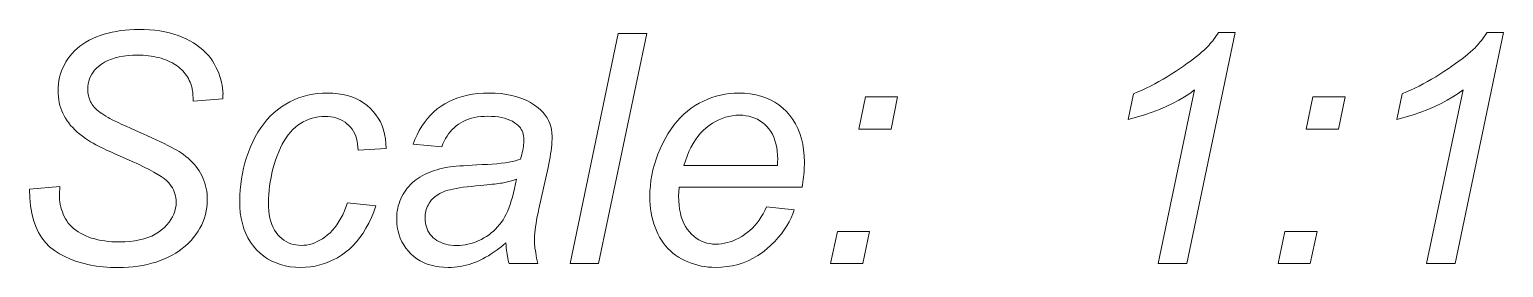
# Model space of a CAD drawing. Extents: x 0 to 420, y 0 to 594.
# Drawn here: x 268.21 to 293.79, y 251.61 to 255.75 of the extents above; entities that cross this region are included whole.
import ezdxf

# ---------------------------------------------------------------- set-up
doc = ezdxf.new("R2010")
doc.units = 0

msp = doc.modelspace()

# ---------------------------------------------------------------- linework, layer by layer
at = {"lineweight": 13}
for points in [[(268.21, 252.972), (268.734, 253.021), (268.728, 252.882), (268.729, 252.836), (268.732, 252.791), (268.738, 252.746), (268.745, 252.703), (268.755, 252.66), (268.766, 252.618), (268.78, 252.577), (268.796, 252.536), (268.814, 252.496), (268.835, 252.458), (268.857, 252.42), (268.883, 252.384), (268.911, 252.35), (268.942, 252.318), (268.976, 252.287), (269.012, 252.258), (269.052, 252.231), (269.094, 252.206), (269.139, 252.182), (269.187, 252.16), (269.237, 252.14), (269.288, 252.122), (269.342, 252.107), (269.398, 252.093), (269.455, 252.081), (269.515, 252.072), (269.576, 252.065), (269.639, 252.059), (269.704, 252.056), (269.77, 252.055), (269.864, 252.057), (269.953, 252.064), (270.038, 252.074), (270.118, 252.089), (270.194, 252.108), (270.265, 252.131), (270.331, 252.158), (270.393, 252.19), (270.45, 252.225), (270.503, 252.265), (270.551, 252.308), (270.594, 252.352), (270.632, 252.397), (270.665, 252.443), (270.692, 252.49), (270.715, 252.539), (270.733, 252.589), (270.745, 252.64), (270.753, 252.692), (270.755, 252.745), (270.754, 252.783), (270.75, 252.819), (270.743, 252.855), (270.734, 252.891), (270.722, 252.926), (270.707, 252.96), (270.69, 252.993), (270.67, 253.026), (270.647, 253.058), (270.622, 253.089), (270.59, 253.121), (270.548, 253.155), (270.497, 253.191), (270.437, 253.229), (270.367, 253.269), (270.288, 253.312), (270.199, 253.357), (270.101, 253.404), (269.994, 253.453), (269.877, 253.504), (269.785, 253.544), (269.7, 253.582), (269.621, 253.618), (269.547, 253.652), (269.48, 253.685), (269.418, 253.715), (269.363, 253.744), (269.314, 253.77), (269.27, 253.795), (269.233, 253.818), (269.18, 253.854), (269.131, 253.89), (269.084, 253.927), (269.039, 253.965), (268.998, 254.003), (268.96, 254.042), (268.924, 254.081), (268.892, 254.122), (268.862, 254.162), (268.835, 254.204), (268.81, 254.246), (268.788, 254.29), (268.769, 254.334), (268.752, 254.38), (268.738, 254.427), (268.727, 254.475), (268.718, 254.525), (268.711, 254.575), (268.708, 254.627), (268.706, 254.68), (268.708, 254.741), (268.713, 254.801), (268.722, 254.86), (268.733, 254.917), (268.749, 254.973), (268.767, 255.028), (268.789, 255.082), (268.815, 255.135), (268.843, 255.186), (268.875, 255.237), (268.911, 255.285), (268.949, 255.331), (268.991, 255.375), (269.036, 255.416), (269.084, 255.456), (269.135, 255.492), (269.189, 255.527), (269.247, 255.559), (269.307, 255.588), (269.371, 255.616), (269.437, 255.641), (269.504, 255.663), (269.574, 255.683), (269.645, 255.7), (269.718, 255.714), (269.792, 255.726), (269.868, 255.735), (269.946, 255.742), (270.025, 255.746), (270.106, 255.747), (270.202, 255.745), (270.295, 255.74), (270.385, 255.732), (270.472, 255.721), (270.556, 255.706), (270.637, 255.688), (270.715, 255.667), (270.79, 255.642), (270.861, 255.614), (270.93, 255.583), (270.995, 255.549), (271.057, 255.513), (271.115, 255.475), (271.169, 255.435), (271.22, 255.392), (271.266, 255.347), (271.31, 255.3), (271.349, 255.251), (271.385, 255.2), (271.417, 255.147), (271.446, 255.092), (271.472, 255.038), (271.494, 254.985), (271.514, 254.932), (271.531, 254.88), (271.544, 254.828), (271.555, 254.777), (271.562, 254.726), (271.567, 254.675), (271.569, 254.625), (271.568, 254.62), (271.568, 254.614), (271.568, 254.608), (271.568, 254.601), (271.568, 254.593), (271.568, 254.584), (271.567, 254.575), (271.567, 254.565), (271.566, 254.555), (271.566, 254.544), (271.05, 254.503), (271.05, 254.536), (271.049, 254.567), (271.047, 254.597), (271.045, 254.626), (271.043, 254.653), (271.039, 254.679), (271.035, 254.703), (271.031, 254.726), (271.026, 254.747), (271.02, 254.767), (271.009, 254.8), (270.996, 254.832), (270.982, 254.862), (270.967, 254.892), (270.951, 254.921), (270.933, 254.948), (270.914, 254.975), (270.894, 255), (270.873, 255.025), (270.851, 255.048), (270.827, 255.071), (270.802, 255.092), (270.774, 255.113), (270.745, 255.133), (270.715, 255.152), (270.682, 255.17), (270.648, 255.187), (270.613, 255.203), (270.575, 255.218), (270.536, 255.232), (270.495, 255.246), (270.454, 255.258), (270.411, 255.268), (270.368, 255.277), (270.323, 255.285), (270.278, 255.291), (270.232, 255.296), (270.184, 255.299), (270.136, 255.301), (270.087, 255.302), (270.002, 255.3), (269.92, 255.294), (269.842, 255.284), (269.769, 255.271), (269.699, 255.253), (269.633, 255.231), (269.571, 255.206), (269.512, 255.176), (269.458, 255.143), (269.408, 255.106), (269.372, 255.075), (269.341, 255.042), (269.313, 255.007), (269.289, 254.97), (269.268, 254.931), (269.252, 254.89), (269.239, 254.847), (269.229, 254.803), (269.224, 254.756), (269.222, 254.707), (269.223, 254.678), (269.225, 254.65), (269.229, 254.622), (269.234, 254.594), (269.241, 254.568), (269.249, 254.542), (269.259, 254.516), (269.271, 254.492), (269.284, 254.467), (269.298, 254.444), (269.315, 254.421), (269.334, 254.398), (269.355, 254.375), (269.379, 254.352), (269.405, 254.329), (269.434, 254.306), (269.466, 254.284), (269.499, 254.261), (269.535, 254.239), (269.574, 254.216), (269.606, 254.199), (269.646, 254.178), (269.694, 254.155), (269.75, 254.128), (269.813, 254.098), (269.885, 254.065), (269.964, 254.029), (270.051, 253.99), (270.145, 253.948), (270.248, 253.902), (270.331, 253.865), (270.41, 253.829), (270.483, 253.795), (270.55, 253.763), (270.612, 253.732), (270.669, 253.703), (270.72, 253.675), (270.767, 253.649), (270.807, 253.625), (270.843, 253.602), (270.885, 253.573), (270.926, 253.542), (270.965, 253.51), (271.001, 253.477), (271.036, 253.442), (271.068, 253.407), (271.099, 253.37), (271.127, 253.332), (271.154, 253.292), (271.178, 253.252), (271.201, 253.21), (271.221, 253.167), (271.238, 253.123), (271.253, 253.078), (271.266, 253.032), (271.277, 252.984), (271.285, 252.936), (271.291, 252.886), (271.294, 252.835), (271.296, 252.784), (271.294, 252.719), (271.288, 252.656), (271.278, 252.593), (271.264, 252.532), (271.246, 252.472), (271.224, 252.412), (271.199, 252.354), (271.169, 252.296), (271.135, 252.24), (271.098, 252.185), (271.057, 252.131), (271.013, 252.08), (270.966, 252.031), (270.915, 251.985), (270.862, 251.942), (270.806, 251.9), (270.747, 251.862), (270.684, 251.825), (270.619, 251.792), (270.551, 251.76), (270.48, 251.732), (270.407, 251.706), (270.332, 251.684), (270.255, 251.664), (270.176, 251.648), (270.095, 251.634), (270.012, 251.624), (269.927, 251.616), (269.84, 251.612), (269.751, 251.61), (269.618, 251.613), (269.49, 251.622), (269.366, 251.637), (269.248, 251.658), (269.134, 251.684), (269.026, 251.717), (268.922, 251.755), (268.824, 251.8), (268.731, 251.85), (268.642, 251.906), (268.56, 251.97), (268.487, 252.044), (268.423, 252.127), (268.367, 252.219), (268.319, 252.321), (268.28, 252.432), (268.25, 252.553), (268.228, 252.683), (268.215, 252.823)], [(277.593, 251.679), (278.428, 255.679), (278.922, 255.679), (278.087, 251.679)], [(287.798, 251.679), (288.431, 254.699), (288.346, 254.636), (288.254, 254.575), (288.155, 254.517), (288.05, 254.462), (287.938, 254.409), (287.82, 254.359), (287.695, 254.311), (287.563, 254.266), (287.424, 254.223), (287.279, 254.183), (287.372, 254.631), (287.446, 254.661), (287.519, 254.693), (287.592, 254.727), (287.665, 254.763), (287.738, 254.801), (287.811, 254.84), (287.883, 254.881), (287.955, 254.924), (288.027, 254.969), (288.099, 255.016), (288.169, 255.062), (288.236, 255.108), (288.298, 255.153), (288.358, 255.196), (288.413, 255.238), (288.465, 255.279), (288.514, 255.318), (288.559, 255.357), (288.6, 255.394), (288.638, 255.43), (288.66, 255.453), (288.681, 255.476), (288.703, 255.5), (288.724, 255.525), (288.745, 255.551), (288.765, 255.578), (288.786, 255.606), (288.806, 255.635), (288.826, 255.664), (288.845, 255.695), (289.132, 255.695), (288.294, 251.679)], [(292.458, 251.679), (293.091, 254.699), (293.006, 254.636), (292.914, 254.575), (292.815, 254.517), (292.71, 254.462), (292.599, 254.409), (292.48, 254.359), (292.355, 254.311), (292.223, 254.266), (292.085, 254.223), (291.94, 254.183), (292.032, 254.631), (292.106, 254.661), (292.179, 254.693), (292.253, 254.727), (292.326, 254.763), (292.398, 254.801), (292.471, 254.84), (292.543, 254.881), (292.616, 254.924), (292.688, 254.969), (292.759, 255.016), (292.829, 255.062), (292.896, 255.108), (292.959, 255.153), (293.018, 255.196), (293.074, 255.238), (293.126, 255.279), (293.174, 255.318), (293.219, 255.357), (293.261, 255.394), (293.298, 255.43), (293.32, 255.453), (293.342, 255.476), (293.363, 255.5), (293.384, 255.525), (293.405, 255.551), (293.425, 255.578), (293.446, 255.606), (293.466, 255.635), (293.486, 255.664), (293.506, 255.695), (293.792, 255.695), (292.955, 251.679)], [(273.729, 252.735), (274.223, 252.683), (274.185, 252.577), (274.143, 252.477), (274.098, 252.382), (274.05, 252.293), (273.999, 252.21), (273.944, 252.132), (273.887, 252.06), (273.826, 251.993), (273.762, 251.932), (273.695, 251.876), (273.626, 251.826), (273.555, 251.782), (273.481, 251.742), (273.406, 251.708), (273.329, 251.679), (273.251, 251.655), (273.17, 251.637), (273.087, 251.624), (273.003, 251.616), (272.916, 251.613), (272.824, 251.616), (272.735, 251.625), (272.649, 251.641), (272.567, 251.662), (272.489, 251.69), (272.414, 251.723), (272.343, 251.763), (272.276, 251.809), (272.211, 251.861), (272.151, 251.919), (272.095, 251.982), (272.045, 252.051), (272.001, 252.124), (271.963, 252.202), (271.931, 252.285), (271.905, 252.373), (271.884, 252.466), (271.869, 252.563), (271.861, 252.665), (271.858, 252.773), (271.86, 252.868), (271.865, 252.962), (271.875, 253.056), (271.888, 253.15), (271.905, 253.243), (271.926, 253.337), (271.95, 253.429), (271.978, 253.522), (272.01, 253.614), (272.046, 253.706), (272.085, 253.795), (272.128, 253.88), (272.174, 253.961), (272.223, 254.037), (272.275, 254.109), (272.33, 254.177), (272.389, 254.24), (272.451, 254.299), (272.516, 254.353), (272.585, 254.403), (272.656, 254.448), (272.729, 254.489), (272.804, 254.525), (272.881, 254.556), (272.96, 254.582), (273.041, 254.604), (273.125, 254.62), (273.21, 254.632), (273.297, 254.639), (273.386, 254.642), (273.477, 254.639), (273.565, 254.631), (273.648, 254.618), (273.728, 254.6), (273.804, 254.576), (273.876, 254.547), (273.944, 254.513), (274.008, 254.473), (274.069, 254.428), (274.125, 254.378), (274.177, 254.324), (274.223, 254.266), (274.264, 254.205), (274.3, 254.141), (274.33, 254.073), (274.354, 254.001), (274.373, 253.926), (274.387, 253.848), (274.395, 253.766), (274.398, 253.681), (273.912, 253.649), (273.91, 253.702), (273.905, 253.754), (273.897, 253.803), (273.885, 253.85), (273.871, 253.894), (273.854, 253.936), (273.833, 253.976), (273.809, 254.013), (273.783, 254.047), (273.753, 254.08), (273.72, 254.109), (273.686, 254.136), (273.65, 254.159), (273.611, 254.179), (273.571, 254.196), (273.529, 254.21), (273.484, 254.221), (273.438, 254.229), (273.39, 254.234), (273.339, 254.235), (273.281, 254.233), (273.224, 254.228), (273.168, 254.218), (273.114, 254.205), (273.062, 254.188), (273.011, 254.167), (272.962, 254.143), (272.914, 254.115), (272.868, 254.083), (272.824, 254.047), (272.781, 254.007), (272.74, 253.964), (272.701, 253.916), (272.664, 253.865), (272.629, 253.81), (272.596, 253.751), (272.564, 253.688), (272.535, 253.621), (272.507, 253.55), (272.481, 253.475), (272.458, 253.399), (272.436, 253.323), (272.418, 253.248), (272.402, 253.173), (272.388, 253.099), (272.377, 253.026), (272.368, 252.953), (272.362, 252.88), (272.358, 252.809), (272.357, 252.737), (272.359, 252.665), (272.364, 252.596), (272.372, 252.531), (272.383, 252.47), (272.398, 252.413), (272.416, 252.359), (272.437, 252.309), (272.462, 252.262), (272.49, 252.22), (272.521, 252.181), (272.554, 252.145), (272.589, 252.114), (272.626, 252.086), (272.664, 252.062), (272.704, 252.042), (272.745, 252.025), (272.787, 252.012), (272.832, 252.003), (272.877, 251.997), (272.925, 251.995), (272.972, 251.997), (273.02, 252.002), (273.067, 252.012), (273.113, 252.024), (273.16, 252.041), (273.205, 252.061), (273.251, 252.085), (273.296, 252.112), (273.34, 252.143), (273.384, 252.178), (273.427, 252.216), (273.468, 252.259), (273.508, 252.305), (273.545, 252.355), (273.58, 252.408), (273.614, 252.466), (273.646, 252.527), (273.676, 252.593), (273.703, 252.662)], [(276.477, 252.039), (276.426, 251.996), (276.375, 251.955), (276.325, 251.917), (276.275, 251.881), (276.225, 251.847), (276.176, 251.816), (276.127, 251.788), (276.079, 251.761), (276.031, 251.737), (275.983, 251.715), (275.935, 251.696), (275.887, 251.679), (275.838, 251.663), (275.788, 251.65), (275.738, 251.639), (275.687, 251.629), (275.635, 251.622), (275.582, 251.617), (275.529, 251.614), (275.476, 251.613), (275.397, 251.615), (275.322, 251.623), (275.249, 251.634), (275.18, 251.651), (275.114, 251.672), (275.05, 251.698), (274.99, 251.729), (274.934, 251.764), (274.88, 251.804), (274.829, 251.849), (274.782, 251.898), (274.741, 251.949), (274.704, 252.003), (274.672, 252.059), (274.645, 252.118), (274.623, 252.18), (274.606, 252.244), (274.593, 252.311), (274.586, 252.381), (274.584, 252.454), (274.585, 252.502), (274.588, 252.548), (274.593, 252.594), (274.601, 252.639), (274.611, 252.682), (274.623, 252.725), (274.638, 252.766), (274.654, 252.806), (274.673, 252.845), (274.694, 252.883), (274.717, 252.92), (274.741, 252.955), (274.767, 252.989), (274.794, 253.021), (274.823, 253.052), (274.853, 253.081), (274.884, 253.109), (274.917, 253.135), (274.952, 253.16), (274.987, 253.183), (275.025, 253.205), (275.064, 253.226), (275.104, 253.246), (275.147, 253.264), (275.191, 253.281), (275.236, 253.296), (275.283, 253.31), (275.332, 253.324), (275.383, 253.335), (275.435, 253.346), (275.471, 253.352), (275.513, 253.358), (275.562, 253.364), (275.616, 253.37), (275.676, 253.375), (275.742, 253.38), (275.814, 253.385), (275.892, 253.389), (275.976, 253.394), (276.066, 253.398), (276.157, 253.402), (276.242, 253.408), (276.322, 253.414), (276.397, 253.422), (276.466, 253.432), (276.53, 253.442), (276.589, 253.454), (276.642, 253.467), (276.691, 253.481), (276.734, 253.496), (276.744, 253.535), (276.754, 253.574), (276.763, 253.611), (276.77, 253.646), (276.777, 253.681), (276.782, 253.714), (276.786, 253.745), (276.789, 253.775), (276.79, 253.804), (276.791, 253.831), (276.79, 253.865), (276.786, 253.897), (276.78, 253.928), (276.771, 253.957), (276.759, 253.985), (276.746, 254.011), (276.729, 254.036), (276.711, 254.059), (276.689, 254.081), (276.665, 254.102), (276.629, 254.127), (276.59, 254.151), (276.548, 254.171), (276.503, 254.189), (276.454, 254.204), (276.402, 254.216), (276.347, 254.226), (276.289, 254.232), (276.228, 254.237), (276.163, 254.238), (276.102, 254.237), (276.043, 254.232), (275.987, 254.226), (275.933, 254.216), (275.881, 254.204), (275.831, 254.188), (275.783, 254.17), (275.738, 254.15), (275.695, 254.126), (275.654, 254.1), (275.616, 254.071), (275.58, 254.04), (275.545, 254.007), (275.513, 253.971), (275.484, 253.933), (275.456, 253.893), (275.43, 253.85), (275.407, 253.805), (275.386, 253.758), (275.367, 253.709), (274.867, 253.752), (274.9, 253.836), (274.936, 253.917), (274.975, 253.993), (275.018, 254.065), (275.065, 254.133), (275.115, 254.197), (275.169, 254.257), (275.226, 254.313), (275.287, 254.365), (275.352, 254.413), (275.42, 254.456), (275.491, 254.495), (275.566, 254.529), (275.645, 254.559), (275.726, 254.584), (275.812, 254.605), (275.901, 254.621), (275.993, 254.633), (276.089, 254.639), (276.188, 254.642), (276.293, 254.639), (276.394, 254.632), (276.49, 254.619), (276.582, 254.601), (276.669, 254.578), (276.752, 254.549), (276.831, 254.516), (276.905, 254.478), (276.974, 254.434), (277.039, 254.385), (277.085, 254.346), (277.126, 254.304), (277.162, 254.26), (277.193, 254.214), (277.219, 254.166), (277.241, 254.115), (277.258, 254.062), (277.27, 254.006), (277.277, 253.949), (277.279, 253.889), (277.279, 253.842), (277.277, 253.793), (277.273, 253.743), (277.268, 253.691), (277.262, 253.638), (277.255, 253.584), (277.246, 253.528), (277.236, 253.47), (277.224, 253.412), (277.211, 253.351), (277.05, 252.631), (277.036, 252.563), (277.023, 252.498), (277.011, 252.436), (277.001, 252.376), (276.993, 252.319), (276.986, 252.264), (276.981, 252.212), (276.977, 252.163), (276.974, 252.116), (276.974, 252.072), (276.974, 252.043), (276.976, 252.012), (276.979, 251.979), (276.983, 251.943), (276.989, 251.905), (276.995, 251.865), (277.003, 251.822), (277.012, 251.776), (277.022, 251.729), (277.034, 251.679), (276.534, 251.679), (276.526, 251.708), (276.519, 251.738), (276.512, 251.771), (276.506, 251.804), (276.5, 251.84), (276.494, 251.876), (276.489, 251.915), (276.485, 251.955), (276.481, 251.996)], [(281.001, 252.664), (281.481, 252.614), (281.458, 252.543), (281.429, 252.473), (281.395, 252.403), (281.355, 252.334), (281.31, 252.266), (281.26, 252.198), (281.204, 252.131), (281.143, 252.065), (281.077, 252), (281.005, 251.935), (280.929, 251.874), (280.85, 251.819), (280.769, 251.771), (280.684, 251.729), (280.597, 251.694), (280.507, 251.665), (280.413, 251.642), (280.317, 251.626), (280.219, 251.616), (280.117, 251.613), (280.053, 251.615), (279.99, 251.619), (279.929, 251.627), (279.868, 251.637), (279.808, 251.65), (279.75, 251.667), (279.692, 251.686), (279.636, 251.708), (279.581, 251.734), (279.526, 251.762), (279.474, 251.793), (279.424, 251.827), (279.376, 251.863), (279.332, 251.902), (279.29, 251.944), (279.25, 251.989), (279.213, 252.036), (279.178, 252.086), (279.146, 252.139), (279.117, 252.194), (279.09, 252.252), (279.066, 252.311), (279.045, 252.372), (279.027, 252.434), (279.012, 252.498), (278.999, 252.563), (278.989, 252.63), (278.982, 252.699), (278.978, 252.769), (278.976, 252.841), (278.979, 252.936), (278.985, 253.03), (278.996, 253.123), (279.012, 253.216), (279.031, 253.309), (279.055, 253.4), (279.084, 253.492), (279.117, 253.582), (279.154, 253.672), (279.196, 253.762), (279.241, 253.849), (279.289, 253.931), (279.34, 254.009), (279.393, 254.082), (279.448, 254.151), (279.506, 254.215), (279.567, 254.274), (279.63, 254.329), (279.696, 254.379), (279.765, 254.425), (279.835, 254.466), (279.907, 254.503), (279.98, 254.535), (280.054, 254.564), (280.129, 254.588), (280.205, 254.607), (280.282, 254.622), (280.36, 254.633), (280.44, 254.64), (280.521, 254.642), (280.622, 254.639), (280.72, 254.629), (280.813, 254.613), (280.902, 254.59), (280.987, 254.561), (281.068, 254.526), (281.144, 254.484), (281.217, 254.436), (281.285, 254.381), (281.349, 254.32), (281.408, 254.253), (281.46, 254.182), (281.507, 254.106), (281.547, 254.025), (281.581, 253.939), (281.609, 253.849), (281.631, 253.754), (281.646, 253.654), (281.655, 253.55), (281.659, 253.441), (281.658, 253.399), (281.657, 253.356), (281.655, 253.313), (281.652, 253.269), (281.649, 253.226), (281.645, 253.182), (281.64, 253.138), (281.634, 253.094), (281.628, 253.049), (281.62, 253.005), (279.487, 253.005), (279.485, 252.988), (279.483, 252.971), (279.481, 252.955), (279.48, 252.94), (279.478, 252.924), (279.477, 252.909), (279.477, 252.894), (279.476, 252.88), (279.476, 252.866), (279.476, 252.852), (279.478, 252.772), (279.483, 252.697), (279.493, 252.625), (279.506, 252.557), (279.522, 252.493), (279.543, 252.433), (279.567, 252.377), (279.595, 252.324), (279.627, 252.276), (279.663, 252.231), (279.701, 252.19), (279.741, 252.154), (279.782, 252.122), (279.825, 252.094), (279.87, 252.07), (279.917, 252.051), (279.965, 252.036), (280.015, 252.026), (280.066, 252.019), (280.12, 252.017), (280.17, 252.019), (280.221, 252.024), (280.271, 252.032), (280.321, 252.044), (280.371, 252.059), (280.421, 252.077), (280.471, 252.098), (280.52, 252.123), (280.57, 252.152), (280.619, 252.183), (280.667, 252.218), (280.713, 252.256), (280.757, 252.297), (280.798, 252.34), (280.837, 252.387), (280.874, 252.436), (280.909, 252.489), (280.942, 252.544), (280.973, 252.602)], [(282.603, 254.017), (282.72, 254.576), (283.277, 254.576), (283.162, 254.017)], [(290.368, 254.017), (290.485, 254.576), (291.042, 254.576), (290.927, 254.017)], [(279.566, 253.381), (281.192, 253.381), (281.193, 253.396), (281.193, 253.41), (281.193, 253.423), (281.194, 253.435), (281.194, 253.447), (281.194, 253.457), (281.194, 253.467), (281.195, 253.475), (281.195, 253.483), (281.195, 253.49), (281.193, 253.563), (281.187, 253.632), (281.178, 253.697), (281.165, 253.759), (281.148, 253.818), (281.128, 253.873), (281.104, 253.925), (281.076, 253.973), (281.044, 254.018), (281.009, 254.059), (280.971, 254.097), (280.931, 254.13), (280.888, 254.16), (280.844, 254.186), (280.797, 254.208), (280.748, 254.225), (280.697, 254.239), (280.644, 254.249), (280.589, 254.255), (280.532, 254.257), (280.469, 254.255), (280.407, 254.248), (280.347, 254.237), (280.287, 254.222), (280.229, 254.202), (280.172, 254.178), (280.116, 254.15), (280.061, 254.117), (280.007, 254.08), (279.955, 254.039), (279.904, 253.993), (279.856, 253.943), (279.81, 253.888), (279.767, 253.829), (279.727, 253.765), (279.69, 253.697), (279.655, 253.625), (279.622, 253.548), (279.593, 253.467)], [(276.66, 253.147), (276.639, 253.139), (276.618, 253.131), (276.596, 253.124), (276.575, 253.117), (276.552, 253.11), (276.53, 253.104), (276.507, 253.099), (276.484, 253.093), (276.461, 253.088), (276.438, 253.084), (276.412, 253.079), (276.384, 253.075), (276.352, 253.07), (276.317, 253.066), (276.279, 253.061), (276.238, 253.057), (276.193, 253.052), (276.145, 253.047), (276.095, 253.042), (276.041, 253.037), (275.957, 253.03), (275.878, 253.021), (275.805, 253.013), (275.736, 253.004), (275.673, 252.994), (275.615, 252.984), (275.561, 252.974), (275.513, 252.963), (275.47, 252.952), (275.432, 252.941), (275.397, 252.928), (275.365, 252.914), (275.334, 252.899), (275.304, 252.882), (275.277, 252.864), (275.251, 252.845), (275.227, 252.824), (275.204, 252.802), (275.184, 252.779), (275.165, 252.754), (275.148, 252.728), (275.132, 252.701), (275.119, 252.674), (275.107, 252.647), (275.097, 252.619), (275.089, 252.59), (275.083, 252.561), (275.078, 252.531), (275.076, 252.501), (275.075, 252.47), (275.076, 252.429), (275.08, 252.39), (275.088, 252.352), (275.098, 252.316), (275.11, 252.281), (275.126, 252.248), (275.145, 252.216), (275.166, 252.185), (275.191, 252.156), (275.218, 252.129), (275.248, 252.103), (275.28, 252.081), (275.315, 252.061), (275.352, 252.043), (275.392, 252.029), (275.434, 252.017), (275.478, 252.007), (275.525, 252), (275.574, 251.996), (275.626, 251.995), (275.675, 251.996), (275.723, 252), (275.771, 252.007), (275.819, 252.016), (275.867, 252.028), (275.914, 252.042), (275.96, 252.059), (276.007, 252.078), (276.052, 252.1), (276.098, 252.125), (276.142, 252.152), (276.185, 252.181), (276.225, 252.212), (276.264, 252.245), (276.3, 252.28), (276.335, 252.317), (276.368, 252.356), (276.399, 252.398), (276.428, 252.441), (276.455, 252.486), (276.481, 252.535), (276.505, 252.587), (276.529, 252.643), (276.551, 252.703), (276.572, 252.767), (276.592, 252.835), (276.611, 252.907), (276.628, 252.983), (276.645, 253.063)], [(282.114, 251.679), (282.232, 252.238), (282.791, 252.238), (282.671, 251.679)], [(289.88, 251.679), (289.997, 252.238), (290.556, 252.238), (290.436, 251.679)]]:
    msp.add_lwpolyline(points, close=True, dxfattribs=at)

doc.saveas('drawing.dxf')
